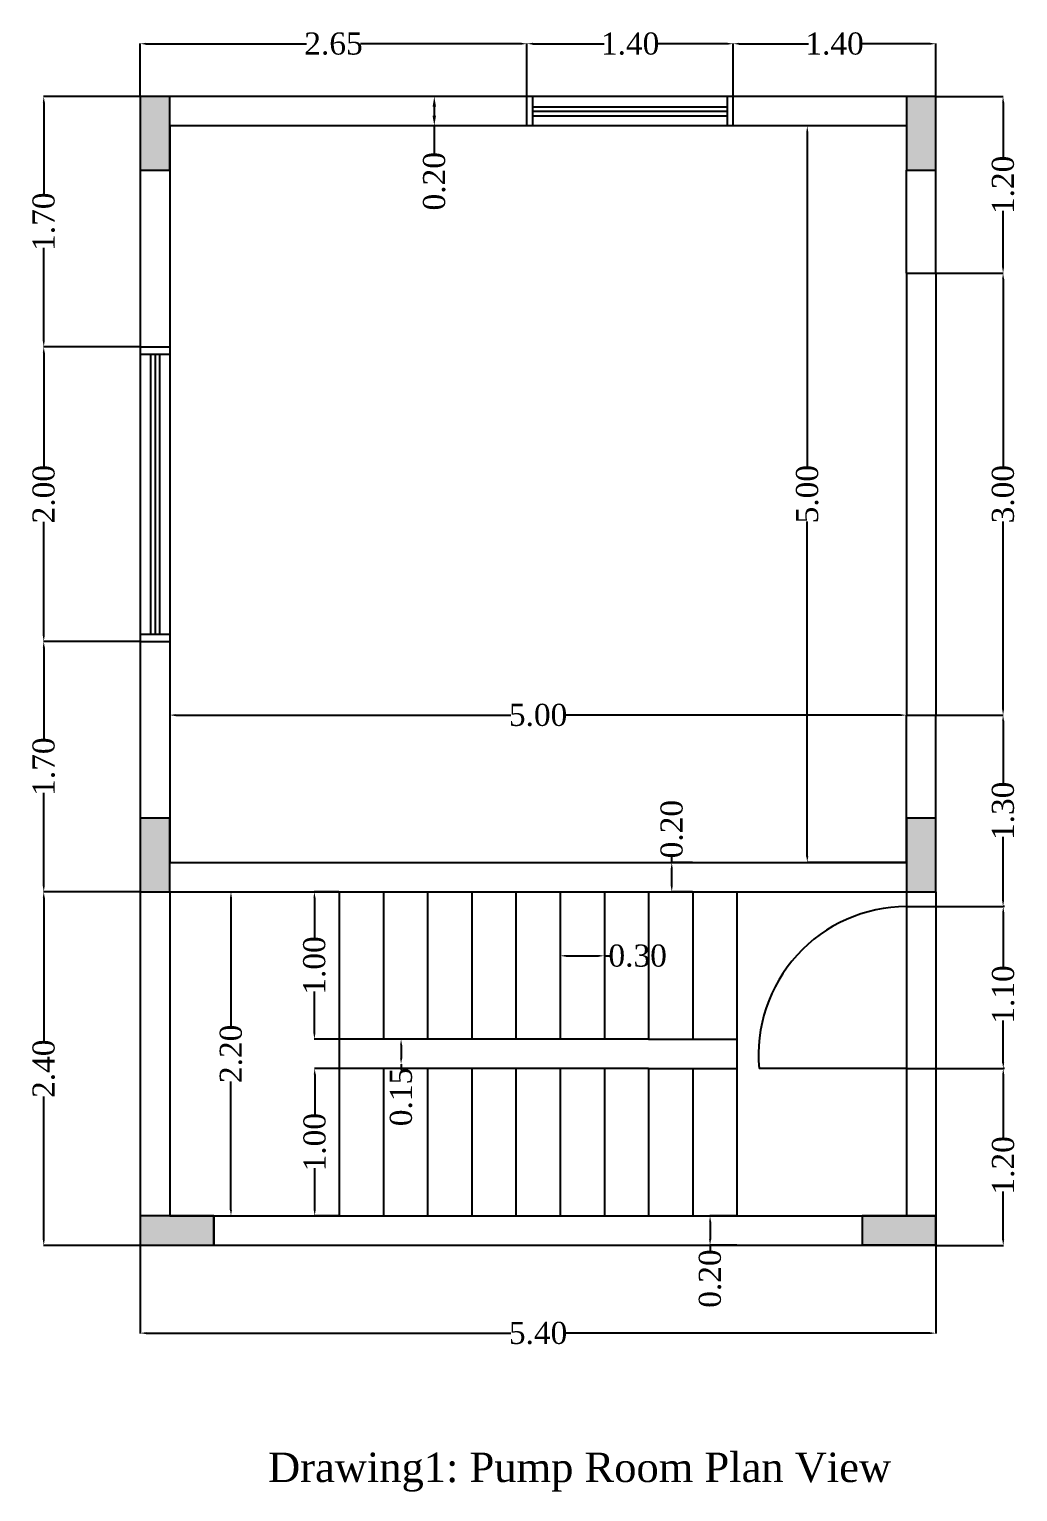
# Model space of a CAD drawing. Header units: inches. Extents: x 159757 to 319554, y 183473 to 366995.
# Drawn here: x 159771.04 to 159777.75, y 183489.23 to 183499.16 of the extents above; entities that cross this region are included whole.
import ezdxf

# ---------------------------------------------------------------- set-up
doc = ezdxf.new("R2010")
doc.units = ezdxf.units.IN
doc.header["$MEASUREMENT"] = 0
doc.header["$PDSIZE"] = 2
doc.layers.add('DIM6', color=180, linetype='Continuous')
doc.styles.add('ATT', font='TXT')
doc.styles.get("Standard").update_dxf_attribs({"font": 'times.ttf', "height": 0.15})
doc.dimstyles.new('Copy of dss', dxfattribs={"dimtxt": 0.18, "dimasz": 0.07, "dimexe": 0.18, "dimexo": 0.0625, "dimgap": 0.09, "dimtad": 0, "dimtoh": 1, "dimrnd": 0.05, "dimzin": 0, "dimdsep": 46, "dimtxsty": 'ATT', "dimcen": 0.09, "dimse1": 1, "dimse2": 1, "dimclrd": 8, "dimclrt": 2, "dimadec": 0, "dimazin": 0, "dimtfac": 1, "dimtofl": 0, "dimtmove": 0, "dimatfit": 3, "dimfxl": 0.18, "dimtolj": 1, "dimtzin": 0, "dimarcsym": 0})

# ---------------------------------------------------------------- blocks, each defined once
blk = doc.blocks.new('*D76')
at = {"layer": 'DEFPOINTS', "color": 0, "linetype": 'Continuous', "transparency": 16777216}
for p in [(159773.7883, 183498.7073), (159773.9144, 183498.7073), (159773.9144, 183498.5073)]:
    blk.add_point(p, dxfattribs=at)
at = {"layer": 'DIM6', "color": 0, "linetype": 'Continuous', "lineweight": -2, "transparency": 16777216}
for p, q in [((159773.9124, 183498.7073), (159773.7868, 183498.7073)), ((159773.9124, 183498.5073), (159773.7868, 183498.5073))]:
    blk.add_line(p, q, dxfattribs=at)
at = {"layer": 'DIM6', "color": 7, "linetype": 'Continuous', "lineweight": -2, "transparency": 16777216}
for p, q in [((159773.7883, 183498.6373), (159773.7883, 183498.5773)), ((159773.7883, 183498.5073), (159773.7883, 183498.3179))]:
    blk.add_line(p, q, dxfattribs=at)
at = {"layer": 'DIM6', "color": 7, "linetype": 'Continuous', "transparency": 16777216}
for points in [[(159773.7766, 183498.6373), (159773.7999, 183498.6373), (159773.7883, 183498.7073)], [(159773.7766, 183498.5773), (159773.7999, 183498.5773), (159773.7883, 183498.5073)]]:
    blk.add_solid(points, dxfattribs=at)
at = {"layer": 'DIM6', "color": 7, "linetype": 'Continuous', "transparency": 16777216, "insert": (159773.7883, 183498.132), "char_height": 0.15, "attachment_point": 5, "rotation": 90}
blk.add_mtext('\\A1;0.20', dxfattribs=at)
blk = doc.blocks.new('*D85')
at = {"layer": 'DEFPOINTS', "color": 0, "linetype": 'Continuous', "transparency": 16777216}
for p in [(159771.7928, 183490.9073), (159777.1928, 183490.9073), (159777.1928, 183490.311)]:
    blk.add_point(p, dxfattribs=at)
at = {"layer": 'DIM6', "color": 0, "linetype": 'Continuous', "lineweight": -2, "transparency": 16777216}
for p, q in [((159771.7928, 183490.9053), (159771.7928, 183490.3095)), ((159777.1928, 183490.9053), (159777.1928, 183490.3095))]:
    blk.add_line(p, q, dxfattribs=at)
at = {"layer": 'DIM6', "color": 7, "linetype": 'Continuous', "lineweight": -2, "transparency": 16777216}
for p, q in [((159771.8328, 183490.311), (159774.3082, 183490.311)), ((159777.1528, 183490.311), (159774.6773, 183490.311))]:
    blk.add_line(p, q, dxfattribs=at)
at = {"layer": 'DIM6', "color": 7, "linetype": 'Continuous', "transparency": 16777216}
for points in [[(159771.8328, 183490.3177), (159771.8328, 183490.3043), (159771.7928, 183490.311)], [(159777.1528, 183490.3177), (159777.1528, 183490.3043), (159777.1928, 183490.311)]]:
    blk.add_solid(points, dxfattribs=at)
at = {"layer": 'DIM6', "color": 7, "linetype": 'Continuous', "transparency": 16777216, "insert": (159774.4928, 183490.311), "char_height": 0.15, "attachment_point": 5}
blk.add_mtext('\\A1;5.40', dxfattribs=at)
blk = doc.blocks.new('*D86')
at = {"layer": 'DEFPOINTS', "color": 0, "linetype": 'Continuous', "transparency": 16777216}
for p in [(159771.1374, 183493.3073), (159771.7928, 183493.3073), (159771.7928, 183490.9053)]:
    blk.add_point(p, dxfattribs=at)
at = {"layer": 'DIM6', "color": 0, "linetype": 'Continuous', "lineweight": -2, "transparency": 16777216}
for p, q in [((159771.7908, 183493.3073), (159771.1359, 183493.3073)), ((159771.7908, 183490.9053), (159771.1359, 183490.9053))]:
    blk.add_line(p, q, dxfattribs=at)
at = {"layer": 'DIM6', "color": 7, "linetype": 'Continuous', "lineweight": -2, "transparency": 16777216}
for p, q in [((159771.1374, 183493.2673), (159771.1374, 183492.2937)), ((159771.1374, 183490.9453), (159771.1374, 183491.9188))]:
    blk.add_line(p, q, dxfattribs=at)
at = {"layer": 'DIM6', "color": 7, "linetype": 'Continuous', "transparency": 16777216}
for points in [[(159771.1308, 183493.2673), (159771.1441, 183493.2673), (159771.1374, 183493.3073)], [(159771.1308, 183490.9453), (159771.1441, 183490.9453), (159771.1374, 183490.9053)]]:
    blk.add_solid(points, dxfattribs=at)
at = {"layer": 'DIM6', "color": 7, "linetype": 'Continuous', "transparency": 16777216, "insert": (159771.1374, 183492.1063), "char_height": 0.15, "attachment_point": 5, "rotation": 90}
blk.add_mtext('\\A1;2.40', dxfattribs=at)
blk = doc.blocks.new('*D87')
at = {"layer": 'DEFPOINTS', "color": 0, "linetype": 'Continuous', "transparency": 16777216}
for p in [(159771.1374, 183495.0073), (159771.7928, 183495.0073), (159771.7928, 183493.3073)]:
    blk.add_point(p, dxfattribs=at)
at = {"layer": 'DIM6', "color": 0, "linetype": 'Continuous', "lineweight": -2, "transparency": 16777216}
for p, q in [((159771.7908, 183495.0073), (159771.1359, 183495.0073)), ((159771.7908, 183493.3073), (159771.1359, 183493.3073))]:
    blk.add_line(p, q, dxfattribs=at)
at = {"layer": 'DIM6', "color": 7, "linetype": 'Continuous', "lineweight": -2, "transparency": 16777216}
for p, q in [((159771.1374, 183494.9673), (159771.1374, 183494.3341)), ((159771.1374, 183493.3473), (159771.1374, 183493.9804))]:
    blk.add_line(p, q, dxfattribs=at)
at = {"layer": 'DIM6', "color": 7, "linetype": 'Continuous', "transparency": 16777216}
for points in [[(159771.1308, 183494.9673), (159771.1441, 183494.9673), (159771.1374, 183495.0073)], [(159771.1308, 183493.3473), (159771.1441, 183493.3473), (159771.1374, 183493.3073)]]:
    blk.add_solid(points, dxfattribs=at)
at = {"layer": 'DIM6', "color": 7, "linetype": 'Continuous', "transparency": 16777216, "insert": (159771.1374, 183494.1573), "char_height": 0.15, "attachment_point": 5, "rotation": 90}
blk.add_mtext('\\A1;1.70', dxfattribs=at)
blk = doc.blocks.new('*D88')
at = {"layer": 'DEFPOINTS', "color": 0, "linetype": 'Continuous', "transparency": 16777216}
for p in [(159771.1374, 183497.0073), (159771.7928, 183497.0073), (159771.7928, 183495.0073)]:
    blk.add_point(p, dxfattribs=at)
at = {"layer": 'DIM6', "color": 0, "linetype": 'Continuous', "lineweight": -2, "transparency": 16777216}
for p, q in [((159771.7908, 183497.0073), (159771.1359, 183497.0073)), ((159771.7908, 183495.0073), (159771.1359, 183495.0073))]:
    blk.add_line(p, q, dxfattribs=at)
at = {"layer": 'DIM6', "color": 7, "linetype": 'Continuous', "lineweight": -2, "transparency": 16777216}
for p, q in [((159771.1374, 183496.9673), (159771.1374, 183496.1947)), ((159771.1374, 183495.0473), (159771.1374, 183495.8198))]:
    blk.add_line(p, q, dxfattribs=at)
at = {"layer": 'DIM6', "color": 7, "linetype": 'Continuous', "transparency": 16777216}
for points in [[(159771.1308, 183496.9673), (159771.1441, 183496.9673), (159771.1374, 183497.0073)], [(159771.1308, 183495.0473), (159771.1441, 183495.0473), (159771.1374, 183495.0073)]]:
    blk.add_solid(points, dxfattribs=at)
at = {"layer": 'DIM6', "color": 7, "linetype": 'Continuous', "transparency": 16777216, "insert": (159771.1374, 183496.0073), "char_height": 0.15, "attachment_point": 5, "rotation": 90}
blk.add_mtext('\\A1;2.00', dxfattribs=at)
blk = doc.blocks.new('*D89')
at = {"layer": 'DEFPOINTS', "color": 0, "linetype": 'Continuous', "transparency": 16777216}
for p in [(159771.1374, 183498.7073), (159771.7928, 183498.7073), (159771.7928, 183497.0073)]:
    blk.add_point(p, dxfattribs=at)
at = {"layer": 'DIM6', "color": 0, "linetype": 'Continuous', "lineweight": -2, "transparency": 16777216}
for p, q in [((159771.7908, 183498.7073), (159771.1359, 183498.7073)), ((159771.7908, 183497.0073), (159771.1359, 183497.0073))]:
    blk.add_line(p, q, dxfattribs=at)
at = {"layer": 'DIM6', "color": 7, "linetype": 'Continuous', "lineweight": -2, "transparency": 16777216}
for p, q in [((159771.1374, 183498.6673), (159771.1374, 183498.0341)), ((159771.1374, 183497.0473), (159771.1374, 183497.6804))]:
    blk.add_line(p, q, dxfattribs=at)
at = {"layer": 'DIM6', "color": 7, "linetype": 'Continuous', "transparency": 16777216}
for points in [[(159771.1308, 183498.6673), (159771.1441, 183498.6673), (159771.1374, 183498.7073)], [(159771.1308, 183497.0473), (159771.1441, 183497.0473), (159771.1374, 183497.0073)]]:
    blk.add_solid(points, dxfattribs=at)
at = {"layer": 'DIM6', "color": 7, "linetype": 'Continuous', "transparency": 16777216, "insert": (159771.1374, 183497.8573), "char_height": 0.15, "attachment_point": 5, "rotation": 90}
blk.add_mtext('\\A1;1.70', dxfattribs=at)
blk = doc.blocks.new('*D90')
at = {"layer": 'DEFPOINTS', "color": 0, "linetype": 'Continuous', "transparency": 16777216}
for p in [(159774.4174, 183499.0656), (159771.7908, 183498.7073), (159774.4174, 183498.7073)]:
    blk.add_point(p, dxfattribs=at)
at = {"layer": 'DIM6', "color": 0, "linetype": 'Continuous', "lineweight": -2, "transparency": 16777216}
for p, q in [((159771.7908, 183498.7093), (159771.7908, 183499.0671)), ((159774.4174, 183498.7093), (159774.4174, 183499.0671))]:
    blk.add_line(p, q, dxfattribs=at)
at = {"layer": 'DIM6', "color": 7, "linetype": 'Continuous', "lineweight": -2, "transparency": 16777216}
for p, q in [((159771.8308, 183499.0656), (159772.92, 183499.0656)), ((159774.3774, 183499.0656), (159773.2882, 183499.0656))]:
    blk.add_line(p, q, dxfattribs=at)
at = {"layer": 'DIM6', "color": 7, "linetype": 'Continuous', "transparency": 16777216}
for points in [[(159771.8308, 183499.0723), (159771.8308, 183499.059), (159771.7908, 183499.0656)], [(159774.3774, 183499.0723), (159774.3774, 183499.059), (159774.4174, 183499.0656)]]:
    blk.add_solid(points, dxfattribs=at)
at = {"layer": 'DIM6', "color": 7, "linetype": 'Continuous', "transparency": 16777216, "insert": (159773.1041, 183499.0656), "char_height": 0.15, "attachment_point": 5}
blk.add_mtext('\\A1;2.65', dxfattribs=at)
blk = doc.blocks.new('*D91')
at = {"layer": 'DEFPOINTS', "color": 0, "linetype": 'Continuous', "transparency": 16777216}
for p in [(159775.8174, 183499.0656), (159774.4174, 183498.7073), (159775.8174, 183498.7073)]:
    blk.add_point(p, dxfattribs=at)
at = {"layer": 'DIM6', "color": 0, "linetype": 'Continuous', "lineweight": -2, "transparency": 16777216}
for p, q in [((159774.4174, 183498.7093), (159774.4174, 183499.0671)), ((159775.8174, 183498.7093), (159775.8174, 183499.0671))]:
    blk.add_line(p, q, dxfattribs=at)
at = {"layer": 'DIM6', "color": 7, "linetype": 'Continuous', "lineweight": -2, "transparency": 16777216}
for p, q in [((159774.4574, 183499.0656), (159774.9406, 183499.0656)), ((159775.7774, 183499.0656), (159775.2943, 183499.0656))]:
    blk.add_line(p, q, dxfattribs=at)
at = {"layer": 'DIM6', "color": 7, "linetype": 'Continuous', "transparency": 16777216}
for points in [[(159774.4574, 183499.0723), (159774.4574, 183499.059), (159774.4174, 183499.0656)], [(159775.7774, 183499.0723), (159775.7774, 183499.059), (159775.8174, 183499.0656)]]:
    blk.add_solid(points, dxfattribs=at)
at = {"layer": 'DIM6', "color": 7, "linetype": 'Continuous', "transparency": 16777216, "insert": (159775.1174, 183499.0656), "char_height": 0.15, "attachment_point": 5}
blk.add_mtext('\\A1;1.40', dxfattribs=at)
blk = doc.blocks.new('*D92')
at = {"layer": 'DEFPOINTS', "color": 0, "linetype": 'Continuous', "transparency": 16777216}
for p in [(159777.1928, 183499.0656), (159775.8174, 183498.7073), (159777.1928, 183498.7073)]:
    blk.add_point(p, dxfattribs=at)
at = {"layer": 'DIM6', "color": 0, "linetype": 'Continuous', "lineweight": -2, "transparency": 16777216}
for p, q in [((159775.8174, 183498.7093), (159775.8174, 183499.0671)), ((159777.1928, 183498.7093), (159777.1928, 183499.0671))]:
    blk.add_line(p, q, dxfattribs=at)
at = {"layer": 'DIM6', "color": 7, "linetype": 'Continuous', "lineweight": -2, "transparency": 16777216}
for p, q in [((159775.8574, 183499.0656), (159776.3282, 183499.0656)), ((159777.1528, 183499.0656), (159776.682, 183499.0656))]:
    blk.add_line(p, q, dxfattribs=at)
at = {"layer": 'DIM6', "color": 7, "linetype": 'Continuous', "transparency": 16777216}
for points in [[(159775.8574, 183499.0723), (159775.8574, 183499.059), (159775.8174, 183499.0656)], [(159777.1528, 183499.0723), (159777.1528, 183499.059), (159777.1928, 183499.0656)]]:
    blk.add_solid(points, dxfattribs=at)
at = {"layer": 'DIM6', "color": 7, "linetype": 'Continuous', "transparency": 16777216, "insert": (159776.5051, 183499.0656), "char_height": 0.15, "attachment_point": 5}
blk.add_mtext('\\A1;1.40', dxfattribs=at)
blk = doc.blocks.new('*D93')
at = {"layer": 'DEFPOINTS', "color": 0, "linetype": 'Continuous', "transparency": 16777216}
for p in [(159777.1928, 183498.7073), (159777.1928, 183497.5073), (159777.6489, 183497.5073)]:
    blk.add_point(p, dxfattribs=at)
at = {"layer": 'DIM6', "color": 0, "linetype": 'Continuous', "lineweight": -2, "transparency": 16777216}
for p, q in [((159777.1948, 183498.7073), (159777.6504, 183498.7073)), ((159777.1948, 183497.5073), (159777.6504, 183497.5073))]:
    blk.add_line(p, q, dxfattribs=at)
at = {"layer": 'DIM6', "color": 7, "linetype": 'Continuous', "lineweight": -2, "transparency": 16777216}
for p, q in [((159777.6489, 183498.6673), (159777.6489, 183498.2841)), ((159777.6489, 183497.5473), (159777.6489, 183497.9304))]:
    blk.add_line(p, q, dxfattribs=at)
at = {"layer": 'DIM6', "color": 7, "linetype": 'Continuous', "transparency": 16777216}
for points in [[(159777.6422, 183498.6673), (159777.6556, 183498.6673), (159777.6489, 183498.7073)], [(159777.6422, 183497.5473), (159777.6556, 183497.5473), (159777.6489, 183497.5073)]]:
    blk.add_solid(points, dxfattribs=at)
at = {"layer": 'DIM6', "color": 7, "linetype": 'Continuous', "transparency": 16777216, "insert": (159777.6489, 183498.1073), "char_height": 0.15, "attachment_point": 5, "rotation": 90}
blk.add_mtext('\\A1;1.20', dxfattribs=at)
blk = doc.blocks.new('*D94')
at = {"layer": 'DEFPOINTS', "color": 0, "linetype": 'Continuous', "transparency": 16777216}
for p in [(159777.1928, 183497.5073), (159777.1928, 183494.5073), (159777.6489, 183494.5073)]:
    blk.add_point(p, dxfattribs=at)
at = {"layer": 'DIM6', "color": 0, "linetype": 'Continuous', "lineweight": -2, "transparency": 16777216}
for p, q in [((159777.1948, 183497.5073), (159777.6504, 183497.5073)), ((159777.1948, 183494.5073), (159777.6504, 183494.5073))]:
    blk.add_line(p, q, dxfattribs=at)
at = {"layer": 'DIM6', "color": 7, "linetype": 'Continuous', "lineweight": -2, "transparency": 16777216}
for p, q in [((159777.6489, 183497.4673), (159777.6489, 183496.1926)), ((159777.6489, 183494.5473), (159777.6489, 183495.8219))]:
    blk.add_line(p, q, dxfattribs=at)
at = {"layer": 'DIM6', "color": 7, "linetype": 'Continuous', "transparency": 16777216}
for points in [[(159777.6422, 183497.4673), (159777.6556, 183497.4673), (159777.6489, 183497.5073)], [(159777.6422, 183494.5473), (159777.6556, 183494.5473), (159777.6489, 183494.5073)]]:
    blk.add_solid(points, dxfattribs=at)
at = {"layer": 'DIM6', "color": 7, "linetype": 'Continuous', "transparency": 16777216, "insert": (159777.6489, 183496.0073), "char_height": 0.15, "attachment_point": 5, "rotation": 90}
blk.add_mtext('\\A1;3.00', dxfattribs=at)
blk = doc.blocks.new('*D95')
at = {"layer": 'DEFPOINTS', "color": 0, "linetype": 'Continuous', "transparency": 16777216}
for p in [(159777.1928, 183494.5073), (159777.1928, 183493.2073), (159777.6489, 183493.2073)]:
    blk.add_point(p, dxfattribs=at)
at = {"layer": 'DIM6', "color": 0, "linetype": 'Continuous', "lineweight": -2, "transparency": 16777216}
for p, q in [((159777.1948, 183494.5073), (159777.6504, 183494.5073)), ((159777.1948, 183493.2073), (159777.6504, 183493.2073))]:
    blk.add_line(p, q, dxfattribs=at)
at = {"layer": 'DIM6', "color": 7, "linetype": 'Continuous', "lineweight": -2, "transparency": 16777216}
for p, q in [((159777.6489, 183494.4673), (159777.6489, 183494.0341)), ((159777.6489, 183493.2473), (159777.6489, 183493.6804))]:
    blk.add_line(p, q, dxfattribs=at)
at = {"layer": 'DIM6', "color": 7, "linetype": 'Continuous', "transparency": 16777216}
for points in [[(159777.6422, 183494.4673), (159777.6556, 183494.4673), (159777.6489, 183494.5073)], [(159777.6422, 183493.2473), (159777.6556, 183493.2473), (159777.6489, 183493.2073)]]:
    blk.add_solid(points, dxfattribs=at)
at = {"layer": 'DIM6', "color": 7, "linetype": 'Continuous', "transparency": 16777216, "insert": (159777.6489, 183493.8573), "char_height": 0.15, "attachment_point": 5, "rotation": 90}
blk.add_mtext('\\A1;1.30', dxfattribs=at)
blk = doc.blocks.new('*D104')
at = {"layer": 'DEFPOINTS', "color": 0, "linetype": 'Continuous', "transparency": 16777216}
for p in [(159774.6428, 183492.8729), (159774.9428, 183492.8729), (159774.9428, 183492.8729)]:
    blk.add_point(p, dxfattribs=at)
at = {"layer": 'DIM6', "color": 0, "linetype": 'Continuous', "lineweight": -2, "transparency": 16777216}
for p, q in [((159774.6428, 183492.8749), (159774.6428, 183492.8744)), ((159774.9428, 183492.8749), (159774.9428, 183492.8744))]:
    blk.add_line(p, q, dxfattribs=at)
at = {"layer": 'DIM6', "color": 7, "linetype": 'Continuous', "lineweight": -2, "transparency": 16777216}
for p, q in [((159774.6828, 183492.8729), (159774.9028, 183492.8729)), ((159774.9428, 183492.8729), (159774.9828, 183492.8729))]:
    blk.add_line(p, q, dxfattribs=at)
at = {"layer": 'DIM6', "color": 7, "linetype": 'Continuous', "transparency": 16777216}
for points in [[(159774.6828, 183492.8796), (159774.6828, 183492.8662), (159774.6428, 183492.8729)], [(159774.9028, 183492.8796), (159774.9028, 183492.8662), (159774.9428, 183492.8729)]]:
    blk.add_solid(points, dxfattribs=at)
at = {"layer": 'DIM6', "color": 7, "linetype": 'Continuous', "transparency": 16777216, "insert": (159775.1686, 183492.8729), "char_height": 0.15, "attachment_point": 5}
blk.add_mtext('\\A1;0.30', dxfattribs=at)
blk = doc.blocks.new('*D105')
at = {"layer": 'DEFPOINTS', "color": 0, "linetype": 'Continuous', "transparency": 16777216}
for p in [(159772.9745, 183493.3073), (159773.1428, 183493.3073), (159773.1428, 183492.3073)]:
    blk.add_point(p, dxfattribs=at)
at = {"layer": 'DIM6', "color": 0, "linetype": 'Continuous', "lineweight": -2, "transparency": 16777216}
for p, q in [((159773.1408, 183493.3073), (159772.973, 183493.3073)), ((159773.1408, 183492.3073), (159772.973, 183492.3073))]:
    blk.add_line(p, q, dxfattribs=at)
at = {"layer": 'DIM6', "color": 7, "linetype": 'Continuous', "lineweight": -2, "transparency": 16777216}
for p, q in [((159772.9745, 183493.2673), (159772.9745, 183492.9841)), ((159772.9745, 183492.3473), (159772.9745, 183492.6304))]:
    blk.add_line(p, q, dxfattribs=at)
at = {"layer": 'DIM6', "color": 7, "linetype": 'Continuous', "transparency": 16777216}
for points in [[(159772.9679, 183493.2673), (159772.9812, 183493.2673), (159772.9745, 183493.3073)], [(159772.9679, 183492.3473), (159772.9812, 183492.3473), (159772.9745, 183492.3073)]]:
    blk.add_solid(points, dxfattribs=at)
at = {"layer": 'DIM6', "color": 7, "linetype": 'Continuous', "transparency": 16777216, "insert": (159772.9745, 183492.8073), "char_height": 0.15, "attachment_point": 5, "rotation": 90}
blk.add_mtext('\\A1;1.00', dxfattribs=at)
blk = doc.blocks.new('*D106')
at = {"layer": 'DEFPOINTS', "color": 0, "linetype": 'Continuous', "transparency": 16777216}
for p in [(159772.3061, 183493.3073), (159772.3061, 183491.1073), (159772.4083, 183491.1073)]:
    blk.add_point(p, dxfattribs=at)
at = {"layer": 'DIM6', "color": 0, "linetype": 'Continuous', "lineweight": -2, "transparency": 16777216}
for p, q in [((159772.3081, 183493.3073), (159772.4098, 183493.3073)), ((159772.3081, 183491.1073), (159772.4098, 183491.1073))]:
    blk.add_line(p, q, dxfattribs=at)
at = {"layer": 'DIM6', "color": 7, "linetype": 'Continuous', "lineweight": -2, "transparency": 16777216}
for p, q in [((159772.4083, 183493.2673), (159772.4083, 183492.3947)), ((159772.4083, 183491.1473), (159772.4083, 183492.0198))]:
    blk.add_line(p, q, dxfattribs=at)
at = {"layer": 'DIM6', "color": 7, "linetype": 'Continuous', "transparency": 16777216}
for points in [[(159772.4016, 183493.2673), (159772.4149, 183493.2673), (159772.4083, 183493.3073)], [(159772.4016, 183491.1473), (159772.4149, 183491.1473), (159772.4083, 183491.1073)]]:
    blk.add_solid(points, dxfattribs=at)
at = {"layer": 'DIM6', "color": 7, "linetype": 'Continuous', "transparency": 16777216, "insert": (159772.4083, 183492.2073), "char_height": 0.15, "attachment_point": 5, "rotation": 90}
blk.add_mtext('\\A1;2.20', dxfattribs=at)
blk = doc.blocks.new('*D107')
at = {"layer": 'DEFPOINTS', "color": 0, "linetype": 'Continuous', "transparency": 16777216}
for p in [(159772.9765, 183492.1073), (159773.1428, 183492.1073), (159773.1428, 183491.1073)]:
    blk.add_point(p, dxfattribs=at)
at = {"layer": 'DIM6', "color": 0, "linetype": 'Continuous', "lineweight": -2, "transparency": 16777216}
for p, q in [((159773.1408, 183492.1073), (159772.975, 183492.1073)), ((159773.1408, 183491.1073), (159772.975, 183491.1073))]:
    blk.add_line(p, q, dxfattribs=at)
at = {"layer": 'DIM6', "color": 7, "linetype": 'Continuous', "lineweight": -2, "transparency": 16777216}
for p, q in [((159772.9765, 183492.0673), (159772.9765, 183491.7841)), ((159772.9765, 183491.1473), (159772.9765, 183491.4304))]:
    blk.add_line(p, q, dxfattribs=at)
at = {"layer": 'DIM6', "color": 7, "linetype": 'Continuous', "transparency": 16777216}
for points in [[(159772.9698, 183492.0673), (159772.9832, 183492.0673), (159772.9765, 183492.1073)], [(159772.9698, 183491.1473), (159772.9832, 183491.1473), (159772.9765, 183491.1073)]]:
    blk.add_solid(points, dxfattribs=at)
at = {"layer": 'DIM6', "color": 7, "linetype": 'Continuous', "transparency": 16777216, "insert": (159772.9765, 183491.6073), "char_height": 0.15, "attachment_point": 5, "rotation": 90}
blk.add_mtext('\\A1;1.00', dxfattribs=at)
blk = doc.blocks.new('*D108')
at = {"layer": 'DEFPOINTS', "color": 0, "linetype": 'Continuous', "transparency": 16777216}
for p in [(159773.7428, 183492.3073), (159773.5629, 183492.1368), (159773.5629, 183492.1368)]:
    blk.add_point(p, dxfattribs=at)
at = {"layer": 'DIM6', "color": 0, "linetype": 'Continuous', "lineweight": -2, "transparency": 16777216}
for p, q in [((159773.7408, 183492.3073), (159773.5614, 183492.3073)), ((159773.5609, 183492.1368), (159773.5614, 183492.1368))]:
    blk.add_line(p, q, dxfattribs=at)
at = {"layer": 'DIM6', "color": 7, "linetype": 'Continuous', "lineweight": -2, "transparency": 16777216}
for p, q in [((159773.5629, 183492.2673), (159773.5629, 183492.1768)), ((159773.5629, 183492.1368), (159773.5629, 183492.0968))]:
    blk.add_line(p, q, dxfattribs=at)
at = {"layer": 'DIM6', "color": 7, "linetype": 'Continuous', "transparency": 16777216}
for points in [[(159773.5563, 183492.2673), (159773.5696, 183492.2673), (159773.5629, 183492.3073)], [(159773.5563, 183492.1768), (159773.5696, 183492.1768), (159773.5629, 183492.1368)]]:
    blk.add_solid(points, dxfattribs=at)
at = {"layer": 'DIM6', "color": 7, "linetype": 'Continuous', "transparency": 16777216, "insert": (159773.5629, 183491.9143), "char_height": 0.15, "attachment_point": 5, "rotation": 90}
blk.add_mtext('\\A1;0.15', dxfattribs=at)
blk = doc.blocks.new('*D134')
at = {"layer": 'DEFPOINTS', "color": 0, "linetype": 'Continuous', "transparency": 16777216}
for p in [(159777.1928, 183492.1073), (159777.65, 183492.1073), (159777.1928, 183490.9053)]:
    blk.add_point(p, dxfattribs=at)
at = {"layer": 'DIM6', "color": 0, "linetype": 'Continuous', "lineweight": -2, "transparency": 16777216}
for p, q in [((159777.1948, 183492.1073), (159777.6515, 183492.1073)), ((159777.1948, 183490.9053), (159777.6515, 183490.9053))]:
    blk.add_line(p, q, dxfattribs=at)
at = {"layer": 'DIM6', "color": 7, "linetype": 'Continuous', "lineweight": -2, "transparency": 16777216}
for p, q in [((159777.65, 183492.0673), (159777.65, 183491.6269)), ((159777.65, 183490.9453), (159777.65, 183491.2731))]:
    blk.add_line(p, q, dxfattribs=at)
at = {"layer": 'DIM6', "color": 7, "linetype": 'Continuous', "transparency": 16777216}
for points in [[(159777.6433, 183492.0673), (159777.6567, 183492.0673), (159777.65, 183492.1073)], [(159777.6433, 183490.9453), (159777.6567, 183490.9453), (159777.65, 183490.9053)]]:
    blk.add_solid(points, dxfattribs=at)
at = {"layer": 'DIM6', "color": 7, "linetype": 'Continuous', "transparency": 16777216, "insert": (159777.65, 183491.45), "char_height": 0.15, "attachment_point": 5, "rotation": 90}
blk.add_mtext('\\A1;1.20', dxfattribs=at)
blk = doc.blocks.new('*D135')
at = {"layer": 'DEFPOINTS', "color": 0, "linetype": 'Continuous', "transparency": 16777216}
for p in [(159777.66, 183493.2073), (159777.65, 183492.1073), (159777.66, 183492.1073)]:
    blk.add_point(p, dxfattribs=at)
at = {"layer": 'DIM6', "color": 0, "linetype": 'Continuous', "lineweight": -2, "transparency": 16777216}
for p, q in [((159777.658, 183493.2073), (159777.6485, 183493.2073)), ((159777.658, 183492.1073), (159777.6485, 183492.1073))]:
    blk.add_line(p, q, dxfattribs=at)
at = {"layer": 'DIM6', "color": 7, "linetype": 'Continuous', "lineweight": -2, "transparency": 16777216}
for p, q in [((159777.65, 183493.1673), (159777.65, 183492.7869)), ((159777.65, 183492.1473), (159777.65, 183492.4331))]:
    blk.add_line(p, q, dxfattribs=at)
at = {"layer": 'DIM6', "color": 7, "linetype": 'Continuous', "transparency": 16777216}
for points in [[(159777.6433, 183493.1673), (159777.6567, 183493.1673), (159777.65, 183493.2073)], [(159777.6433, 183492.1473), (159777.6567, 183492.1473), (159777.65, 183492.1073)]]:
    blk.add_solid(points, dxfattribs=at)
at = {"layer": 'DIM6', "color": 7, "linetype": 'Continuous', "transparency": 16777216, "insert": (159777.65, 183492.61), "char_height": 0.15, "attachment_point": 5, "rotation": 90}
blk.add_mtext('\\A1;1.10', dxfattribs=at)
blk = doc.blocks.new('*D158')
at = {"layer": 'DEFPOINTS', "color": 0, "linetype": 'Continuous', "transparency": 16777216}
for p in [(159771.9928, 183495.0073), (159776.9928, 183495.0073), (159776.9928, 183494.5073)]:
    blk.add_point(p, dxfattribs=at)
at = {"layer": 'DIM6', "color": 0, "linetype": 'Continuous', "lineweight": -2, "transparency": 16777216}
for p, q in [((159771.9928, 183495.0053), (159771.9928, 183494.5058)), ((159776.9928, 183495.0053), (159776.9928, 183494.5058))]:
    blk.add_line(p, q, dxfattribs=at)
at = {"layer": 'DIM6', "color": 7, "linetype": 'Continuous', "lineweight": -2, "transparency": 16777216}
for p, q in [((159772.0328, 183494.5073), (159774.3082, 183494.5073)), ((159776.9528, 183494.5073), (159774.6773, 183494.5073))]:
    blk.add_line(p, q, dxfattribs=at)
at = {"layer": 'DIM6', "color": 7, "linetype": 'Continuous', "transparency": 16777216}
for points in [[(159772.0328, 183494.5139), (159772.0328, 183494.5006), (159771.9928, 183494.5073)], [(159776.9528, 183494.5139), (159776.9528, 183494.5006), (159776.9928, 183494.5073)]]:
    blk.add_solid(points, dxfattribs=at)
at = {"layer": 'DIM6', "color": 7, "linetype": 'Continuous', "transparency": 16777216, "insert": (159774.4928, 183494.5073), "char_height": 0.15, "attachment_point": 5}
blk.add_mtext('\\A1;5.00', dxfattribs=at)
blk = doc.blocks.new('*D159')
at = {"layer": 'DEFPOINTS', "color": 0, "linetype": 'Continuous', "transparency": 16777216}
for p in [(159776.9928, 183498.5073), (159776.32, 183493.5073), (159776.9928, 183493.5073)]:
    blk.add_point(p, dxfattribs=at)
at = {"layer": 'DIM6', "color": 0, "linetype": 'Continuous', "lineweight": -2, "transparency": 16777216}
for p, q in [((159776.9908, 183498.5073), (159776.3185, 183498.5073)), ((159776.9908, 183493.5073), (159776.3185, 183493.5073))]:
    blk.add_line(p, q, dxfattribs=at)
at = {"layer": 'DIM6', "color": 7, "linetype": 'Continuous', "lineweight": -2, "transparency": 16777216}
for p, q in [((159776.32, 183498.4673), (159776.32, 183496.1918)), ((159776.32, 183493.5473), (159776.32, 183495.8227))]:
    blk.add_line(p, q, dxfattribs=at)
at = {"layer": 'DIM6', "color": 7, "linetype": 'Continuous', "transparency": 16777216}
for points in [[(159776.3133, 183498.4673), (159776.3267, 183498.4673), (159776.32, 183498.5073)], [(159776.3133, 183493.5473), (159776.3267, 183493.5473), (159776.32, 183493.5073)]]:
    blk.add_solid(points, dxfattribs=at)
at = {"layer": 'DIM6', "color": 7, "linetype": 'Continuous', "transparency": 16777216, "insert": (159776.32, 183496.0073), "char_height": 0.15, "attachment_point": 5, "rotation": 90}
blk.add_mtext('\\A1;5.00', dxfattribs=at)
blk = doc.blocks.new('*D160')
at = {"layer": 'DEFPOINTS', "color": 0, "linetype": 'Continuous', "transparency": 16777216}
for p in [(159775.4, 183493.5073), (159775.5428, 183493.5073), (159775.5428, 183493.3073)]:
    blk.add_point(p, dxfattribs=at)
at = {"layer": 'DIM6', "color": 0, "linetype": 'Continuous', "lineweight": -2, "transparency": 16777216}
for p, q in [((159775.5408, 183493.5073), (159775.3985, 183493.5073)), ((159775.5408, 183493.3073), (159775.3985, 183493.3073))]:
    blk.add_line(p, q, dxfattribs=at)
at = {"layer": 'DIM6', "color": 7, "linetype": 'Continuous', "lineweight": -2, "transparency": 16777216}
for p, q in [((159775.4, 183493.5073), (159775.4, 183493.5473)), ((159775.4, 183493.3473), (159775.4, 183493.4673))]:
    blk.add_line(p, q, dxfattribs=at)
at = {"layer": 'DIM6', "color": 7, "linetype": 'Continuous', "transparency": 16777216}
for points in [[(159775.3933, 183493.4673), (159775.4067, 183493.4673), (159775.4, 183493.5073)], [(159775.3933, 183493.3473), (159775.4067, 183493.3473), (159775.4, 183493.3073)]]:
    blk.add_solid(points, dxfattribs=at)
at = {"layer": 'DIM6', "color": 7, "linetype": 'Continuous', "transparency": 16777216, "insert": (159775.4, 183493.7331), "char_height": 0.15, "attachment_point": 5, "rotation": 90}
blk.add_mtext('\\A1;0.20', dxfattribs=at)
blk = doc.blocks.new('*D161')
at = {"layer": 'DEFPOINTS', "color": 0, "linetype": 'Continuous', "transparency": 16777216}
for p in [(159775.8428, 183491.1073), (159775.66, 183490.9073), (159775.8428, 183490.9073)]:
    blk.add_point(p, dxfattribs=at)
at = {"layer": 'DIM6', "color": 0, "linetype": 'Continuous', "lineweight": -2, "transparency": 16777216}
for p, q in [((159775.8408, 183491.1073), (159775.6585, 183491.1073)), ((159775.8408, 183490.9073), (159775.6585, 183490.9073))]:
    blk.add_line(p, q, dxfattribs=at)
at = {"layer": 'DIM6', "color": 7, "linetype": 'Continuous', "lineweight": -2, "transparency": 16777216}
for p, q in [((159775.66, 183491.0673), (159775.66, 183490.9473)), ((159775.66, 183490.9073), (159775.66, 183490.8673))]:
    blk.add_line(p, q, dxfattribs=at)
at = {"layer": 'DIM6', "color": 7, "linetype": 'Continuous', "transparency": 16777216}
for points in [[(159775.6533, 183491.0673), (159775.6667, 183491.0673), (159775.66, 183491.1073)], [(159775.6533, 183490.9473), (159775.6667, 183490.9473), (159775.66, 183490.9073)]]:
    blk.add_solid(points, dxfattribs=at)
at = {"layer": 'DIM6', "color": 7, "linetype": 'Continuous', "transparency": 16777216, "insert": (159775.66, 183490.6814), "char_height": 0.15, "attachment_point": 5, "rotation": 90}
blk.add_mtext('\\A1;0.20', dxfattribs=at)

msp = doc.modelspace()

# ---------------------------------------------------------------- hatches: boundary and pattern name
at = {"layer": 'DIM6', "linetype": 'Continuous'}
h = msp.add_hatch(color=7, dxfattribs=at)
h.dxf.hatch_style = 1
h.paths.add_polyline_path([(159771.9928, 183498.7073), (159771.7928, 183498.7073), (159771.7928, 183498.2073), (159771.9928, 183498.2073)])
h.paths.add_polyline_path([(159771.9928, 183493.8073), (159771.7928, 183493.8073), (159771.7928, 183493.3073), (159771.9928, 183493.3073)])
h.paths.add_polyline_path([(159772.2928, 183491.1073), (159771.7928, 183491.1073), (159771.7928, 183490.9073), (159772.2928, 183490.9073)])
h.paths.add_polyline_path([(159777.1928, 183491.1073), (159776.6928, 183491.1073), (159776.6928, 183490.9073), (159777.1928, 183490.9073)])
h.paths.add_polyline_path([(159777.1928, 183493.8073), (159776.9928, 183493.8073), (159776.9928, 183493.3073), (159777.1928, 183493.3073)])
h.paths.add_polyline_path([(159777.1928, 183498.7073), (159776.9928, 183498.7073), (159776.9928, 183498.2073), (159777.1928, 183498.2073)])

# ---------------------------------------------------------------- linework, layer by layer
at = {"layer": 'DIM6', "color": 7, "linetype": 'Continuous'}
for p, q in [((159777.1928, 183498.7073), (159771.7928, 183498.7073)), ((159771.7928, 183498.7073), (159771.7928, 183493.3073)), ((159774.4174, 183498.5073), (159774.4174, 183498.7073)), ((159774.4574, 183498.5073), (159774.4574, 183498.7073)), ((159774.4574, 183498.6373), (159775.7774, 183498.6373)), ((159775.7774, 183498.5073), (159775.7774, 183498.7073)), ((159775.8174, 183498.5073), (159775.8174, 183498.7073)), ((159774.4574, 183498.6073), (159775.7774, 183498.6073)), ((159774.4574, 183498.5773), (159775.7774, 183498.5773)), ((159776.9928, 183498.5073), (159771.9928, 183498.5073)), ((159771.9928, 183498.5073), (159771.9928, 183493.5073)), ((159776.9928, 183497.5073), (159776.9928, 183498.2073)), ((159776.9928, 183497.5073), (159777.1928, 183497.5073)), ((159776.9928, 183497.5073), (159776.9928, 183494.5073)), ((159777.1928, 183497.5073), (159777.1928, 183494.5073)), ((159771.7928, 183497.0073), (159771.9928, 183497.0073)), ((159771.7928, 183496.9573), (159771.9928, 183496.9573)), ((159771.8628, 183496.9573), (159771.8628, 183495.0573)), ((159771.8928, 183496.9573), (159771.8928, 183495.0573)), ((159771.9228, 183496.9573), (159771.9228, 183495.0573)), ((159771.7928, 183495.0573), (159771.9928, 183495.0573)), ((159771.7928, 183495.0073), (159771.9928, 183495.0073)), ((159776.9928, 183494.5073), (159777.1928, 183494.5073)), ((159771.9928, 183493.5073), (159776.9928, 183493.5073)), ((159771.7928, 183493.3073), (159777.1928, 183493.3073)), ((159771.7928, 183493.3073), (159771.7928, 183490.9073)), ((159771.9928, 183493.3073), (159771.9928, 183491.1073)), ((159773.1428, 183493.3073), (159773.1428, 183492.3073)), ((159773.4428, 183493.3073), (159773.4428, 183492.3073)), ((159773.7428, 183493.3073), (159773.7428, 183492.3073)), ((159774.0428, 183493.3073), (159774.0428, 183492.3073)), ((159774.3428, 183493.3073), (159774.3428, 183492.3073)), ((159774.6428, 183493.3073), (159774.6428, 183492.3073)), ((159774.9428, 183493.3073), (159774.9428, 183492.3073)), ((159775.2428, 183493.3073), (159775.2428, 183492.3073)), ((159775.5428, 183493.3073), (159775.5428, 183492.3073)), ((159775.8428, 183493.3073), (159775.8428, 183492.3073)), ((159776.9928, 183493.3073), (159776.9928, 183491.1073)), ((159777.1928, 183493.3073), (159777.1928, 183490.9073)), ((159776.9928, 183493.2073), (159777.1928, 183493.2073)), ((159773.1428, 183492.3073), (159773.1428, 183492.1073)), ((159775.2428, 183492.3073), (159773.1428, 183492.3073)), ((159775.2428, 183492.3073), (159775.8428, 183492.3073)), ((159775.8428, 183492.3073), (159775.8428, 183492.1073)), ((159773.1428, 183492.1073), (159773.1428, 183491.1073)), ((159775.2428, 183492.1073), (159773.1428, 183492.1073)), ((159773.4428, 183492.1073), (159773.4428, 183491.1073)), ((159773.7428, 183492.1073), (159773.7428, 183491.1073)), ((159774.0428, 183492.1073), (159774.0428, 183491.1073)), ((159774.3428, 183492.1073), (159774.3428, 183491.1073)), ((159774.6428, 183492.1073), (159774.6428, 183491.1073)), ((159774.9428, 183492.1073), (159774.9428, 183491.1073)), ((159775.2428, 183492.1073), (159775.8428, 183492.1073)), ((159775.2428, 183492.1073), (159775.2428, 183491.1073)), ((159775.5428, 183492.1073), (159775.5428, 183491.1073)), ((159775.8428, 183492.1073), (159775.8428, 183491.1073)), ((159776.9928, 183492.1073), (159775.9928, 183492.1073)), ((159776.9928, 183492.1073), (159777.1928, 183492.1073)), ((159771.9928, 183491.1073), (159771.7928, 183491.1073)), ((159771.9928, 183491.1073), (159776.9928, 183491.1073)), ((159772.2928, 183491.1073), (159772.2928, 183490.9073)), ((159776.6928, 183491.1073), (159776.6928, 183490.9073)), ((159776.9928, 183491.1073), (159777.1928, 183491.1073)), ((159771.7928, 183490.9073), (159777.1928, 183490.9073))]:
    msp.add_line(p, q, dxfattribs=at)
for points in [[(159771.7928, 183498.2073), (159771.9928, 183498.2073), (159771.9928, 183498.7073), (159771.7928, 183498.7073)], [(159776.9928, 183498.2073), (159777.1928, 183498.2073), (159777.1928, 183498.7073), (159776.9928, 183498.7073)], [(159771.7928, 183493.3073), (159771.9928, 183493.3073), (159771.9928, 183493.8073), (159771.7928, 183493.8073)], [(159776.9928, 183493.3073), (159777.1928, 183493.3073), (159777.1928, 183493.8073), (159776.9928, 183493.8073)], [(159771.7928, 183490.9073), (159772.2928, 183490.9073), (159772.2928, 183491.1073), (159771.7928, 183491.1073)], [(159776.6928, 183490.9073), (159777.1928, 183490.9073), (159777.1928, 183491.1073), (159776.6928, 183491.1073)], [(159776.6928, 183490.9073), (159777.1928, 183490.9073), (159777.1928, 183490.9073), (159776.6928, 183490.9073)]]:
    msp.add_lwpolyline(points, close=True, dxfattribs=at)
for points in [[(159777.1928, 183497.5073), (159777.1928, 183498.7073)], [(159776.9928, 183493.5073), (159776.9928, 183494.5073)], [(159777.1928, 183493.3073), (159777.1928, 183494.5073)]]:
    msp.add_lwpolyline(points, dxfattribs=at)
msp.add_arc((159776.9958, 183492.2), 1.0073, 90.17178, 185.28084, dxfattribs=at)

# ---------------------------------------------------------------- texts
msp.add_text('Drawing1: Pump Room Plan View', height=0.2, dxfattribs=at).set_placement((159772.66, 183489.3))

# ---------------------------------------------------------------- dimensions: what is measured, and where the dimension line sits
for base, p1, p2, override, picture, middle in [((159774.4174, 183499.0656), (159771.7908, 183498.7073), (159774.4174, 183498.7073), {"dimtxt": 0.15, "dimasz": 0.04, "dimexe": 0.0015, "dimexo": 0.002, "dimgap": 0, "dimtoh": 0, "dimtxsty": 'Standard', "dimse1": 0, "dimse2": 0, "dimclrd": 7, "dimclrt": 7, "dimfxl": 0}, '*D90', (159773.1041, 183499.0656)), ((159775.8174, 183499.0656), (159774.4174, 183498.7073), (159775.8174, 183498.7073), {"dimtxt": 0.15, "dimasz": 0.04, "dimexe": 0.0015, "dimexo": 0.002, "dimgap": 0, "dimtoh": 0, "dimtxsty": 'Standard', "dimse1": 0, "dimse2": 0, "dimclrd": 7, "dimclrt": 7, "dimtmove": 1, "dimfxl": 0}, '*D91', (159775.1174, 183499.0656)), ((159777.1928, 183499.0656), (159775.8174, 183498.7073), (159777.1928, 183498.7073), {"dimtxt": 0.15, "dimasz": 0.04, "dimexe": 0.0015, "dimexo": 0.002, "dimgap": 0, "dimtoh": 0, "dimtxsty": 'Standard', "dimse1": 0, "dimse2": 0, "dimclrd": 7, "dimclrt": 7, "dimtmove": 1, "dimfxl": 0}, '*D92', (159776.5051, 183499.0656)), ((159776.9928, 183494.5073), (159771.9928, 183495.0073), (159776.9928, 183495.0073), {"dimtxt": 0.15, "dimasz": 0.04, "dimexe": 0.0015, "dimexo": 0.002, "dimgap": 0, "dimtoh": 0, "dimtxsty": 'Standard', "dimse1": 0, "dimse2": 0, "dimclrd": 7, "dimclrt": 7, "dimfxl": 0}, '*D158', (159774.4928, 183494.5073)), ((159774.9428, 183492.8729), (159774.6428, 183492.8729), (159774.9428, 183492.8729), {"dimtxt": 0.15, "dimasz": 0.04, "dimexe": 0.0015, "dimexo": 0.002, "dimgap": 0, "dimtoh": 0, "dimtxsty": 'Standard', "dimse1": 0, "dimse2": 0, "dimclrd": 7, "dimclrt": 7, "dimfxl": 0}, '*D104', (159775.1686, 183492.8729)), ((159777.1928, 183490.311), (159771.7928, 183490.9073), (159777.1928, 183490.9073), {"dimtxt": 0.15, "dimasz": 0.04, "dimexe": 0.0015, "dimexo": 0.002, "dimgap": 0, "dimtoh": 0, "dimtxsty": 'Standard', "dimse1": 0, "dimse2": 0, "dimclrd": 7, "dimclrt": 7, "dimfxl": 0}, '*D85', (159774.4928, 183490.311))]:
    dim = msp.add_linear_dim(base=base, p1=p1, p2=p2, dimstyle='Copy of dss', override=override, dxfattribs=at)
    dim.commit()
    dim.dimension.update_dxf_attribs({"geometry": picture, "text_midpoint": middle})
for base, p1, p2, override, picture, middle in [((159771.1374, 183498.7073), (159771.7928, 183497.0073), (159771.7928, 183498.7073), {"dimtxt": 0.15, "dimasz": 0.04, "dimexe": 0.0015, "dimexo": 0.002, "dimgap": 0, "dimtoh": 0, "dimtxsty": 'Standard', "dimse1": 0, "dimse2": 0, "dimclrd": 7, "dimclrt": 7, "dimtmove": 1, "dimfxl": 0}, '*D89', (159771.1374, 183497.8573)), ((159777.6489, 183497.5073), (159777.1928, 183498.7073), (159777.1928, 183497.5073), {"dimtxt": 0.15, "dimasz": 0.04, "dimexe": 0.0015, "dimexo": 0.002, "dimgap": 0, "dimtoh": 0, "dimtxsty": 'Standard', "dimse1": 0, "dimse2": 0, "dimclrd": 7, "dimclrt": 7, "dimfxl": 0}, '*D93', (159777.6489, 183498.1073)), ((159776.32, 183493.5073), (159776.9928, 183498.5073), (159776.9928, 183493.5073), {"dimtxt": 0.15, "dimasz": 0.04, "dimexe": 0.0015, "dimexo": 0.002, "dimgap": 0, "dimtoh": 0, "dimtxsty": 'Standard', "dimse1": 0, "dimse2": 0, "dimclrd": 7, "dimclrt": 7, "dimfxl": 0}, '*D159', (159776.32, 183496.0073)), ((159777.6489, 183494.5073), (159777.1928, 183497.5073), (159777.1928, 183494.5073), {"dimtxt": 0.15, "dimasz": 0.04, "dimexe": 0.0015, "dimexo": 0.002, "dimgap": 0, "dimtoh": 0, "dimtxsty": 'Standard', "dimse1": 0, "dimse2": 0, "dimclrd": 7, "dimclrt": 7, "dimtmove": 1, "dimfxl": 0}, '*D94', (159777.6489, 183496.0073)), ((159771.1374, 183497.0073), (159771.7928, 183495.0073), (159771.7928, 183497.0073), {"dimtxt": 0.15, "dimasz": 0.04, "dimexe": 0.0015, "dimexo": 0.002, "dimgap": 0, "dimtoh": 0, "dimtxsty": 'Standard', "dimse1": 0, "dimse2": 0, "dimclrd": 7, "dimclrt": 7, "dimtmove": 1, "dimfxl": 0}, '*D88', (159771.1374, 183496.0073)), ((159771.1374, 183495.0073), (159771.7928, 183493.3073), (159771.7928, 183495.0073), {"dimtxt": 0.15, "dimasz": 0.04, "dimexe": 0.0015, "dimexo": 0.002, "dimgap": 0, "dimtoh": 0, "dimtxsty": 'Standard', "dimse1": 0, "dimse2": 0, "dimclrd": 7, "dimclrt": 7, "dimtmove": 1, "dimfxl": 0}, '*D87', (159771.1374, 183494.1573)), ((159777.6489, 183493.2073), (159777.1928, 183494.5073), (159777.1928, 183493.2073), {"dimtxt": 0.15, "dimasz": 0.04, "dimexe": 0.0015, "dimexo": 0.002, "dimgap": 0, "dimtoh": 0, "dimtxsty": 'Standard', "dimse1": 0, "dimse2": 0, "dimclrd": 7, "dimclrt": 7, "dimtmove": 1, "dimfxl": 0}, '*D95', (159777.6489, 183493.8573)), ((159775.4, 183493.5073), (159775.5428, 183493.3073), (159775.5428, 183493.5073), {"dimtxt": 0.15, "dimasz": 0.04, "dimexe": 0.0015, "dimexo": 0.002, "dimgap": 0, "dimtoh": 0, "dimtxsty": 'Standard', "dimse1": 0, "dimse2": 0, "dimclrd": 7, "dimclrt": 7, "dimfxl": 0}, '*D160', (159775.4, 183493.7331)), ((159771.1374, 183493.3073), (159771.7928, 183490.9053), (159771.7928, 183493.3073), {"dimtxt": 0.15, "dimasz": 0.04, "dimexe": 0.0015, "dimexo": 0.002, "dimgap": 0, "dimtoh": 0, "dimtxsty": 'Standard', "dimse1": 0, "dimse2": 0, "dimclrd": 7, "dimclrt": 7, "dimfxl": 0}, '*D86', (159771.1374, 183492.1063)), ((159772.4083, 183491.1073), (159772.3061, 183493.3073), (159772.3061, 183491.1073), {"dimtxt": 0.15, "dimasz": 0.04, "dimexe": 0.0015, "dimexo": 0.002, "dimgap": 0, "dimtoh": 0, "dimtxsty": 'Standard', "dimse1": 0, "dimse2": 0, "dimclrd": 7, "dimclrt": 7, "dimfxl": 0}, '*D106', (159772.4083, 183492.2073)), ((159772.9745, 183493.3073), (159773.1428, 183492.3073), (159773.1428, 183493.3073), {"dimtxt": 0.15, "dimasz": 0.04, "dimexe": 0.0015, "dimexo": 0.002, "dimgap": 0, "dimtoh": 0, "dimtxsty": 'Standard', "dimse1": 0, "dimse2": 0, "dimclrd": 7, "dimclrt": 7, "dimfxl": 0}, '*D105', (159772.9745, 183492.8073)), ((159773.5629, 183492.1368), (159773.7428, 183492.3073), (159773.5629, 183492.1368), {"dimtxt": 0.15, "dimasz": 0.04, "dimexe": 0.0015, "dimexo": 0.002, "dimgap": 0, "dimtoh": 0, "dimtxsty": 'Standard', "dimse1": 0, "dimse2": 0, "dimclrd": 7, "dimclrt": 7, "dimfxl": 0}, '*D108', (159773.5629, 183491.9143)), ((159772.9765, 183492.1073), (159773.1428, 183491.1073), (159773.1428, 183492.1073), {"dimtxt": 0.15, "dimasz": 0.04, "dimexe": 0.0015, "dimexo": 0.002, "dimgap": 0, "dimtoh": 0, "dimtxsty": 'Standard', "dimse1": 0, "dimse2": 0, "dimclrd": 7, "dimclrt": 7, "dimfxl": 0}, '*D107', (159772.9765, 183491.6073)), ((159775.66, 183490.9073), (159775.8428, 183491.1073), (159775.8428, 183490.9073), {"dimtxt": 0.15, "dimasz": 0.04, "dimexe": 0.0015, "dimexo": 0.002, "dimgap": 0, "dimtoh": 0, "dimtxsty": 'Standard', "dimse1": 0, "dimse2": 0, "dimclrd": 7, "dimclrt": 7, "dimfxl": 0}, '*D161', (159775.66, 183490.6814))]:
    dim = msp.add_linear_dim(base=base, p1=p1, p2=p2, angle=90, dimstyle='Copy of dss', override=override, dxfattribs=at)
    dim.commit()
    dim.dimension.update_dxf_attribs({"geometry": picture, "text_midpoint": middle})
for base, p1, p2, override, picture, middle, dimtype in [((159773.7883, 183498.7073), (159773.9144, 183498.5073), (159773.9144, 183498.7073), {"dimtxt": 0.05, "dimexe": 0.0015, "dimexo": 0.002, "dimgap": 0, "dimtoh": 0, "dimtxsty": 'Standard', "dimse1": 0, "dimse2": 0, "dimclrd": 7, "dimclrt": 7, "dimfxl": 0}, '*D76', (159773.7883, 183498.132), 161), ((159777.65, 183492.1073), (159777.66, 183493.2073), (159777.66, 183492.1073), {"dimtxt": 0.15, "dimasz": 0.04, "dimexe": 0.0015, "dimexo": 0.002, "dimgap": 0, "dimtoh": 0, "dimtxsty": 'Standard', "dimse1": 0, "dimse2": 0, "dimclrd": 7, "dimclrt": 7, "dimfxl": 0}, '*D135', (159777.65, 183492.61), 160), ((159777.65, 183492.1073), (159777.1928, 183490.9053), (159777.1928, 183492.1073), {"dimtxt": 0.15, "dimasz": 0.04, "dimexe": 0.0015, "dimexo": 0.002, "dimgap": 0, "dimtoh": 0, "dimtxsty": 'Standard', "dimse1": 0, "dimse2": 0, "dimclrd": 7, "dimclrt": 7, "dimfxl": 0}, '*D134', (159777.65, 183491.45), 160)]:
    dim = msp.add_linear_dim(base=base, p1=p1, p2=p2, angle=90, dimstyle='Copy of dss', override=override, dxfattribs=at)
    dim.commit()
    dim.dimension.update_dxf_attribs({"geometry": picture, "text_midpoint": middle, "dimtype": dimtype})

doc.saveas('drawing.dxf')
